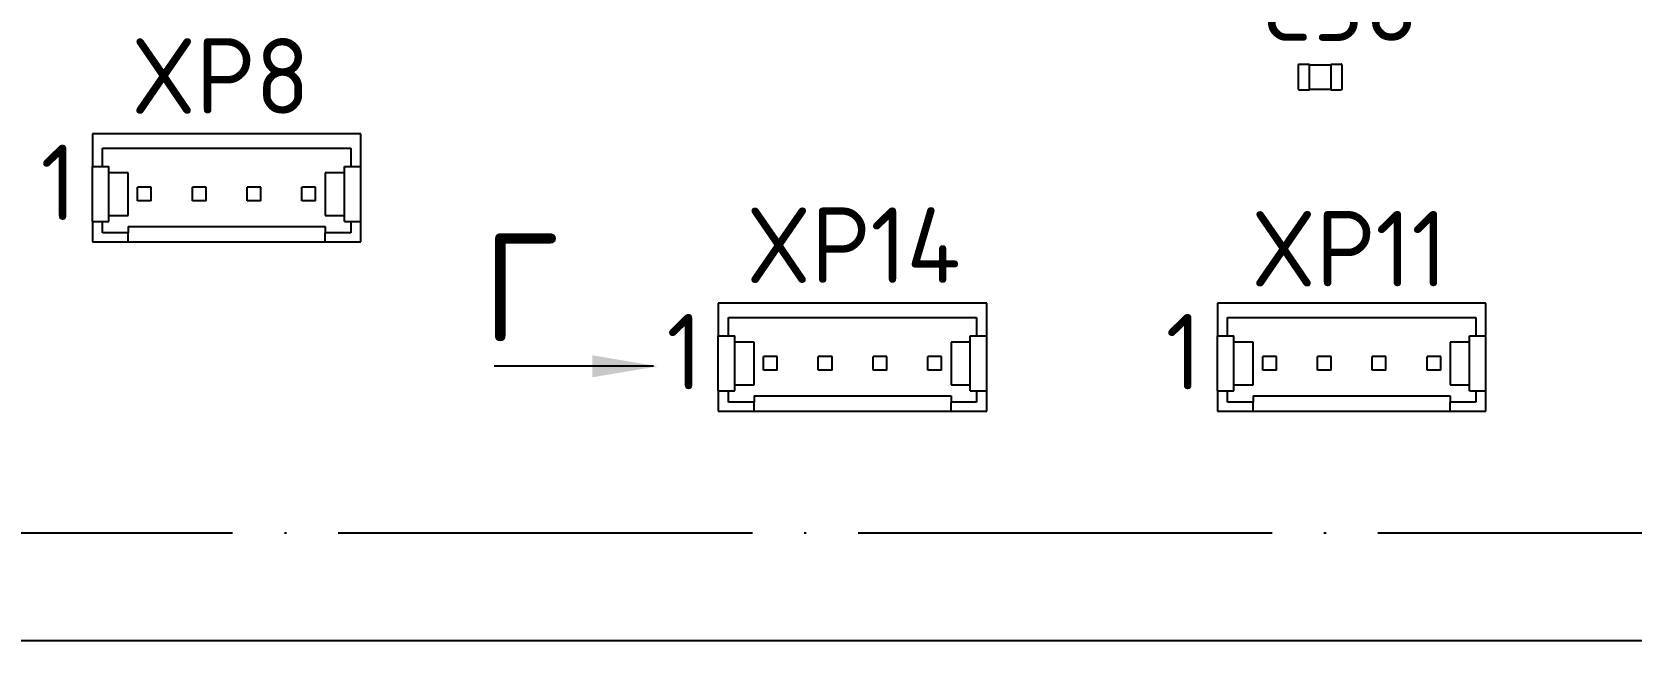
# Model space of a CAD drawing. Extents: x -34 to 51106, y -14166 to 1700.
# Drawn here: x 1070 to 1144.2, y 18 to 46.3 of the extents above; entities that cross this region are included whole.
import ezdxf

# ---------------------------------------------------------------- set-up
doc = ezdxf.new("R2010")
doc.units = 0
doc.linetypes.add('ACAD_ISO04W100', pattern=[30, 24, -3, 0, -3])
doc.layers.get('0').update_dxf_attribs({"linetype": 'CONTINUOUS'})
for name, color, linetype in [('ВИДЫ', 30, 'CONTINUOUS'), ('РАЗМЕРЫ', 2, 'CONTINUOUS'), ('ТЕКСТ', 4, 'CONTINUOUS')]:
    doc.layers.add(name, color=color, linetype=linetype)
doc.styles.add('GOST_TYPE_B', font='GOST_B.TTF', dxfattribs={"height": 3.5})

msp = doc.modelspace()

# ---------------------------------------------------------------- linework, layer by layer
at = {"linetype": 'CONTINUOUS'}
for p, q in [((1128.6956, 43.5973), (1128.6956, 44.7373)), ((1128.7256, 44.7673), (1129.1956, 44.7673)), ((1129.1956, 44.7373), (1129.1956, 44.7673)), ((1129.1956, 44.7373), (1130.1956, 44.7373)), ((1129.1956, 43.5973), (1129.1956, 44.7373)), ((1130.1956, 44.7673), (1130.6656, 44.7673)), ((1130.1956, 44.7673), (1130.1956, 44.7373)), ((1130.1956, 44.7373), (1130.1956, 43.5973)), ((1130.6956, 44.7373), (1130.6956, 43.5973)), ((1129.1956, 43.5673), (1128.7256, 43.5673)), ((1130.1956, 43.5973), (1129.1956, 43.5973)), ((1129.1956, 43.5673), (1129.1956, 43.5973)), ((1130.1956, 43.5973), (1130.1956, 43.5673)), ((1130.6656, 43.5673), (1130.1956, 43.5673)), ((1072.7606, 41.536), (1072.7606, 40.0226)), ((1085.2106, 41.536), (1072.7606, 41.536)), ((1073.2312, 40.0226), (1073.2312, 40.8704)), ((1073.2312, 40.8704), (1084.7401, 40.8704)), ((1084.7401, 40.8704), (1084.7401, 40.0226)), ((1085.2106, 40.0226), (1085.2106, 41.536)), ((1072.7606, 40.0226), (1073.2312, 40.0226)), ((1072.7606, 39.886), (1072.7606, 40.0226)), ((1072.7606, 37.606), (1072.7606, 39.886)), ((1073.2312, 40.0226), (1073.5257, 40.0226)), ((1073.5257, 39.886), (1073.5257, 40.0226)), ((1073.5257, 37.606), (1073.5257, 39.886)), ((1074.4157, 39.726), (1073.5257, 39.726)), ((1074.4157, 37.746), (1074.4157, 39.726)), ((1084.4457, 39.726), (1083.5557, 39.726)), ((1083.5557, 39.726), (1083.5557, 37.746)), ((1084.4457, 39.886), (1084.4457, 40.0226)), ((1084.4457, 40.0226), (1084.7401, 40.0226)), ((1084.4457, 37.606), (1084.4457, 39.886)), ((1084.7401, 40.0226), (1085.2106, 40.0226)), ((1085.2106, 39.886), (1085.2106, 40.0226)), ((1085.2106, 37.606), (1085.2106, 39.886)), ((1074.8582, 38.4285), (1074.8582, 39.0635)), ((1075.4932, 39.0635), (1074.8582, 39.0635)), ((1075.4932, 38.4285), (1075.4932, 39.0635)), ((1077.3982, 38.4285), (1077.3982, 39.0635)), ((1078.0332, 39.0635), (1077.3982, 39.0635)), ((1078.0332, 38.4285), (1078.0332, 39.0635)), ((1079.9382, 38.4285), (1079.9382, 39.0635)), ((1080.5732, 39.0635), (1079.9382, 39.0635)), ((1080.5732, 38.4285), (1080.5732, 39.0635)), ((1082.4782, 38.4285), (1082.4782, 39.0635)), ((1083.1132, 39.0635), (1082.4782, 39.0635)), ((1083.1132, 38.4285), (1083.1132, 39.0635)), ((1075.4932, 38.4285), (1074.8582, 38.4285)), ((1078.0332, 38.4285), (1077.3982, 38.4285)), ((1080.5732, 38.4285), (1079.9382, 38.4285)), ((1083.1132, 38.4285), (1082.4782, 38.4285)), ((1072.7606, 37.4693), (1072.7606, 37.606)), ((1072.7606, 37.4693), (1073.2312, 37.4693)), ((1072.7606, 37.4693), (1072.7606, 36.536)), ((1073.2312, 36.9515), (1073.2312, 37.4693)), ((1073.2312, 37.4693), (1073.5257, 37.4693)), ((1073.5257, 37.746), (1074.4157, 37.746)), ((1073.5257, 37.4693), (1073.5257, 37.606)), ((1074.4157, 37.246), (1083.5557, 37.246)), ((1074.4157, 37.246), (1074.4157, 36.9515)), ((1083.5557, 37.746), (1084.4457, 37.746)), ((1083.5557, 37.246), (1083.5557, 36.9515)), ((1084.4457, 37.4693), (1084.4457, 37.606)), ((1084.4457, 37.4693), (1084.7401, 37.4693)), ((1084.7401, 37.4693), (1085.2106, 37.4693)), ((1084.7401, 37.4693), (1084.7401, 36.9515)), ((1085.2106, 37.4693), (1085.2106, 37.606)), ((1085.2106, 36.536), (1085.2106, 37.4693)), ((1072.7606, 36.536), (1074.4157, 36.536)), ((1074.4157, 36.9515), (1073.2312, 36.9515)), ((1074.4157, 36.536), (1074.4157, 36.9515)), ((1074.4157, 36.536), (1083.5557, 36.536)), ((1083.5557, 36.536), (1083.5557, 36.9515)), ((1084.7401, 36.9515), (1083.5557, 36.9515)), ((1083.5557, 36.536), (1085.2106, 36.536)), ((1101.7857, 33.6923), (1101.7857, 32.1789)), ((1114.2357, 33.6923), (1101.7857, 33.6923)), ((1114.2357, 32.1789), (1114.2357, 33.6923)), ((1124.9306, 33.6923), (1124.9306, 32.1789)), ((1137.3806, 33.6923), (1124.9306, 33.6923)), ((1137.3806, 32.1789), (1137.3806, 33.6923)), ((1102.2562, 32.1789), (1102.2562, 33.0267)), ((1102.2562, 33.0267), (1113.7651, 33.0267)), ((1113.7651, 33.0267), (1113.7651, 32.1789)), ((1125.4012, 32.1789), (1125.4012, 33.0267)), ((1125.4012, 33.0267), (1136.9101, 33.0267)), ((1136.9101, 33.0267), (1136.9101, 32.1789)), ((1101.7857, 32.1789), (1102.2562, 32.1789)), ((1101.7857, 32.0423), (1101.7857, 32.1789)), ((1101.7857, 29.7623), (1101.7857, 32.0423)), ((1102.2562, 32.1789), (1102.5507, 32.1789)), ((1102.5507, 32.0423), (1102.5507, 32.1789)), ((1102.5507, 29.7623), (1102.5507, 32.0423)), ((1113.4707, 32.0423), (1113.4707, 32.1789)), ((1113.4707, 32.1789), (1113.7651, 32.1789)), ((1113.4707, 29.7623), (1113.4707, 32.0423)), ((1113.7651, 32.1789), (1114.2357, 32.1789)), ((1114.2357, 32.0423), (1114.2357, 32.1789)), ((1114.2357, 29.7623), (1114.2357, 32.0423)), ((1124.9306, 32.1789), (1125.4012, 32.1789)), ((1124.9306, 32.0423), (1124.9306, 32.1789)), ((1124.9306, 29.7623), (1124.9306, 32.0423)), ((1125.4012, 32.1789), (1125.6956, 32.1789)), ((1125.6956, 32.0423), (1125.6956, 32.1789)), ((1125.6956, 29.7623), (1125.6956, 32.0423)), ((1136.6156, 32.0423), (1136.6156, 32.1789)), ((1136.6156, 32.1789), (1136.9101, 32.1789)), ((1136.6156, 29.7623), (1136.6156, 32.0423)), ((1136.9101, 32.1789), (1137.3806, 32.1789)), ((1137.3806, 32.0423), (1137.3806, 32.1789)), ((1137.3806, 29.7623), (1137.3806, 32.0423)), ((1103.4407, 31.8823), (1102.5507, 31.8823)), ((1103.4407, 29.9023), (1103.4407, 31.8823)), ((1103.8832, 30.5848), (1103.8832, 31.2198)), ((1104.5182, 31.2198), (1103.8832, 31.2198)), ((1104.5182, 30.5848), (1104.5182, 31.2198)), ((1106.4232, 30.5848), (1106.4232, 31.2198)), ((1107.0582, 31.2198), (1106.4232, 31.2198)), ((1107.0582, 30.5848), (1107.0582, 31.2198)), ((1108.9632, 30.5848), (1108.9632, 31.2198)), ((1109.5982, 31.2198), (1108.9632, 31.2198)), ((1109.5982, 30.5848), (1109.5982, 31.2198)), ((1111.5032, 30.5848), (1111.5032, 31.2198)), ((1112.1382, 31.2198), (1111.5032, 31.2198)), ((1112.1382, 30.5848), (1112.1382, 31.2198)), ((1113.4707, 31.8823), (1112.5807, 31.8823)), ((1112.5807, 31.8823), (1112.5807, 29.9023)), ((1126.5856, 31.8823), (1125.6956, 31.8823)), ((1126.5856, 29.9023), (1126.5856, 31.8823)), ((1127.0281, 30.5848), (1127.0281, 31.2198)), ((1127.6631, 31.2198), (1127.0281, 31.2198)), ((1127.6631, 30.5848), (1127.6631, 31.2198)), ((1129.5681, 30.5848), (1129.5681, 31.2198)), ((1130.2031, 31.2198), (1129.5681, 31.2198)), ((1130.2031, 30.5848), (1130.2031, 31.2198)), ((1132.1081, 30.5848), (1132.1081, 31.2198)), ((1132.7431, 31.2198), (1132.1081, 31.2198)), ((1132.7431, 30.5848), (1132.7431, 31.2198)), ((1134.6481, 30.5848), (1134.6481, 31.2198)), ((1135.2831, 31.2198), (1134.6481, 31.2198)), ((1135.2831, 30.5848), (1135.2831, 31.2198)), ((1136.6156, 31.8823), (1135.7256, 31.8823)), ((1135.7256, 31.8823), (1135.7256, 29.9023)), ((1104.5182, 30.5848), (1103.8832, 30.5848)), ((1107.0582, 30.5848), (1106.4232, 30.5848)), ((1109.5982, 30.5848), (1108.9632, 30.5848)), ((1112.1382, 30.5848), (1111.5032, 30.5848)), ((1127.6631, 30.5848), (1127.0281, 30.5848)), ((1130.2031, 30.5848), (1129.5681, 30.5848)), ((1132.7431, 30.5848), (1132.1081, 30.5848)), ((1135.2831, 30.5848), (1134.6481, 30.5848)), ((1101.7857, 29.6256), (1101.7857, 29.7623)), ((1102.5507, 29.9023), (1103.4407, 29.9023)), ((1102.5507, 29.6256), (1102.5507, 29.7623)), ((1112.5807, 29.9023), (1113.4707, 29.9023)), ((1113.4707, 29.6256), (1113.4707, 29.7623)), ((1114.2357, 29.6256), (1114.2357, 29.7623)), ((1124.9306, 29.6256), (1124.9306, 29.7623)), ((1125.6956, 29.9023), (1126.5856, 29.9023)), ((1125.6956, 29.6256), (1125.6956, 29.7623)), ((1135.7256, 29.9023), (1136.6156, 29.9023)), ((1136.6156, 29.6256), (1136.6156, 29.7623)), ((1137.3806, 29.6256), (1137.3806, 29.7623)), ((1101.7857, 29.6256), (1102.2562, 29.6256)), ((1101.7857, 29.6256), (1101.7857, 28.6923)), ((1102.2562, 29.1078), (1102.2562, 29.6256)), ((1102.2562, 29.6256), (1102.5507, 29.6256)), ((1103.4407, 29.1078), (1102.2562, 29.1078)), ((1103.4407, 29.4023), (1112.5807, 29.4023)), ((1103.4407, 29.4023), (1103.4407, 29.1078)), ((1103.4407, 28.6923), (1103.4407, 29.1078)), ((1112.5807, 29.4023), (1112.5807, 29.1078)), ((1112.5807, 28.6923), (1112.5807, 29.1078)), ((1113.7651, 29.1078), (1112.5807, 29.1078)), ((1113.4707, 29.6256), (1113.7651, 29.6256)), ((1113.7651, 29.6256), (1114.2357, 29.6256)), ((1113.7651, 29.6256), (1113.7651, 29.1078)), ((1114.2357, 28.6923), (1114.2357, 29.6256)), ((1124.9306, 29.6256), (1125.4012, 29.6256)), ((1124.9306, 29.6256), (1124.9306, 28.6923)), ((1125.4012, 29.1078), (1125.4012, 29.6256)), ((1125.4012, 29.6256), (1125.6956, 29.6256)), ((1126.5856, 29.1078), (1125.4012, 29.1078)), ((1126.5856, 29.4023), (1135.7256, 29.4023)), ((1126.5856, 29.4023), (1126.5856, 29.1078)), ((1126.5856, 28.6923), (1126.5856, 29.1078)), ((1135.7256, 29.4023), (1135.7256, 29.1078)), ((1135.7256, 28.6923), (1135.7256, 29.1078)), ((1136.9101, 29.1078), (1135.7256, 29.1078)), ((1136.6156, 29.6256), (1136.9101, 29.6256)), ((1136.9101, 29.6256), (1137.3806, 29.6256)), ((1136.9101, 29.6256), (1136.9101, 29.1078)), ((1137.3806, 28.6923), (1137.3806, 29.6256)), ((1101.7857, 28.6923), (1103.4407, 28.6923)), ((1103.4407, 28.6923), (1112.5807, 28.6923)), ((1112.5807, 28.6923), (1114.2357, 28.6923)), ((1124.9306, 28.6923), (1126.5856, 28.6923)), ((1126.5856, 28.6923), (1135.7256, 28.6923)), ((1135.7256, 28.6923), (1137.3806, 28.6923)), ((1321.7956, 18.0423), (1061.7956, 18.0423))]:
    msp.add_line(p, q, dxfattribs=at)
at = {"linetype": 'CONTINUOUS', "extrusion": (0, 0, -1)}
for centre, start, end in [((-1128.7256, 44.7373), 359.99999, 89.99999), ((-1130.6656, 43.5973), 179.99999, 269.99999)]:
    msp.add_arc(centre, 0.03, start, end, dxfattribs=at)
at = {"linetype": 'CONTINUOUS'}
for centre, start, end in [((1130.6656, 44.7373), 0.00001, 90.00001), ((1128.7256, 43.5973), 180.00001, 270.00001)]:
    msp.add_arc(centre, 0.03, start, end, dxfattribs=at)
at = {"layer": 'ВИДЫ', "linetype": 'CONTINUOUS'}
msp.add_line((1098.7728, 30.7678), (1091.3906, 30.7678), dxfattribs=at)
msp.add_solid([(1098.9906, 30.7678), (1095.9459, 30.2583), (1095.9459, 31.2773)], dxfattribs=at)
at = {"layer": 'РАЗМЕРЫ', "linetype": 'ACAD_ISO04W100', "ltscale": 0.8}
msp.add_line((1320.2644, 23.0423), (1064.6742, 23.0423), dxfattribs=at)

# ---------------------------------------------------------------- texts
at = {"layer": 'ВИДЫ', "linetype": 'CONTINUOUS', "style": 'GOST_TYPE_B'}
msp.add_text('Г', height=5, dxfattribs=at).set_placement((1090.8675, 31.9296))
at = {"layer": 'ТЕКСТ', "style": 'GOST_TYPE_B'}
for s, p in [('C58', (1126.9169, 45.8424)), ('XP8', (1074.558, 42.4674)), ('XP14', (1103.0777, 34.6273)), ('XP11', (1126.4904, 34.4634))]:
    msp.add_text(s, height=3.5, dxfattribs=at).set_placement(p)
for p in [(1070.3595, 37.536), (1099.3845, 29.6923), (1122.5295, 29.6923)]:
    msp.add_text('1', height=3.5, rotation=360, dxfattribs=at).set_placement(p)

doc.saveas('drawing.dxf')
